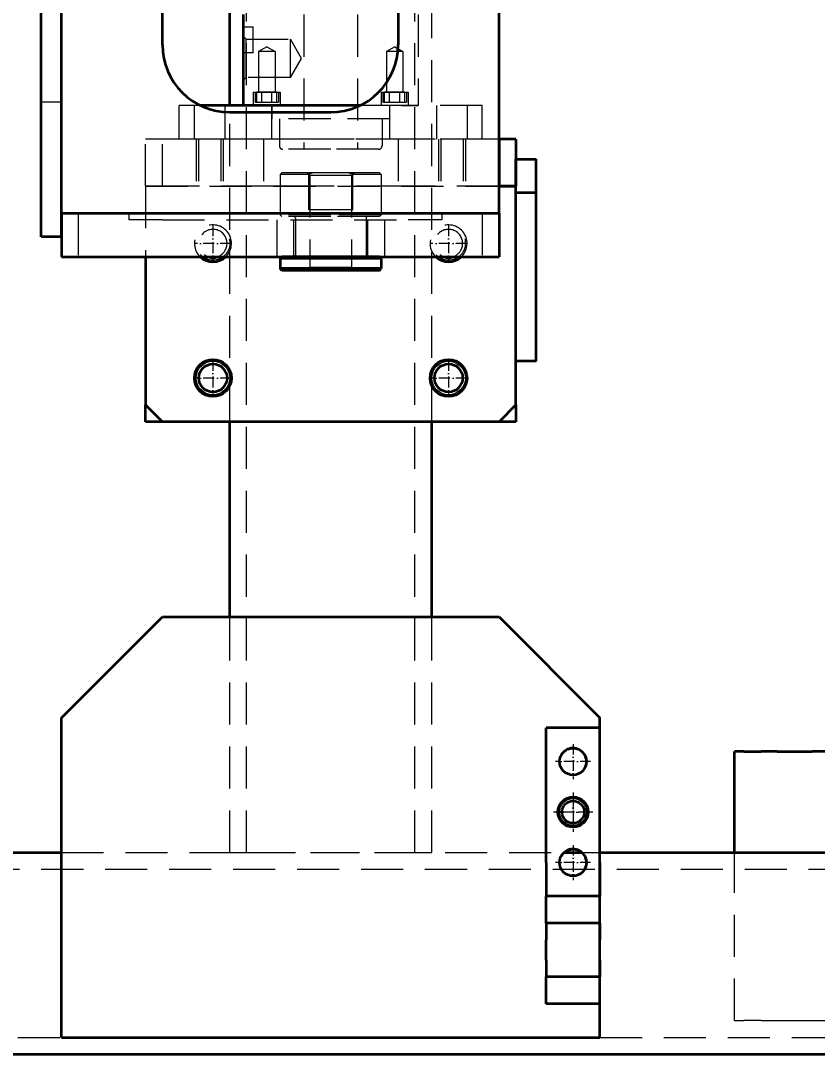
# Model space of a CAD drawing. Header units: millimetres. Extents: x -10155 to 20189, y -25550 to -22580.
# Drawn here: x -9248.4 to -9011.7, y -23855 to -23547.8 of the extents above; entities that cross this region are included whole.
import ezdxf

# ---------------------------------------------------------------- set-up
doc = ezdxf.new("R2010")
doc.units = ezdxf.units.MM
for name, pattern in [('CENTER-HOKUTO', [23, 20, -1, 1, -1]), ('DASHDOT', [18.5, 12, -3, 0.5, -3]), ('DASHSPACE', [30, 12, -18]), ('HIDDEN-HOKUTO', [3.8, 2.5, -1.3])]:
    doc.linetypes.add(name, pattern=pattern)
doc.layers.add('AM_7', color=2, linetype='CENTER-HOKUTO', lineweight=30)
doc.layers.add('AM_HID', color=1, linetype='HIDDEN-HOKUTO', lineweight=25)
doc.layers.add('word_dim', color=253, linetype='Continuous')
doc.styles.get("Standard").update_dxf_attribs({"font": 'romans.shx', "bigfont": 'bigfont.shx'})
doc.dimstyles.new('RS-1-5', dxfattribs={"dimscale": 5, "dimtxt": 3.5, "dimasz": 3, "dimexe": 1, "dimexo": 0, "dimgap": 1, "dimtad": 3, "dimdsep": 46, "dimtxsty": 'Standard', "dimblk1": 'OPEN', "dimblk2": 'OPEN', "dimsah": 1, "dimcen": 0, "dimclrd": 256, "dimclre": 256, "dimclrt": 3, "dimadec": 0, "dimazin": 0, "dimtfac": 1, "dimtmove": 0, "dimatfit": 3, "dimldrblk": 'OPEN', "dimfxl": 0, "dimtolj": 1, "dimtzin": 0, "dimarcsym": 0})

# ---------------------------------------------------------------- blocks, each defined once
blk = doc.blocks.new('_Open')
at = {"color": 0, "lineweight": -2}
for p, q in [((-1, 0.167), (0, 0)), ((-1, -0.167), (0, 0)), ((0, 0), (-1, 0))]:
    blk.add_line(p, q, dxfattribs=at)
blk = doc.blocks.new('*D754')
at = {"layer": 'DEFPOINTS', "color": 0, "ltscale": 2}
for p in [(-8616.25, -22750.69), (-9696.25, -23547.81), (-8616.25, -23589.18)]:
    blk.add_point(p, dxfattribs=at)
at = {"layer": 'word_dim', "lineweight": -2, "ltscale": 2}
for p, q in [((-9696.25, -23547.81), (-9696.25, -22745.69)), ((-8616.25, -23589.18), (-8616.25, -22745.69)), ((-9681.25, -22750.69), (-8631.25, -22750.69))]:
    blk.add_line(p, q, dxfattribs=at)
at = {"layer": 'word_dim', "lineweight": -2, "ltscale": 2, "xscale": 15, "yscale": 15, "zscale": 15, "rotation": 180}
blk.add_blockref('_Open', (-9696.25, -22750.69), dxfattribs=at)
at = {"layer": 'word_dim', "lineweight": -2, "ltscale": 2, "xscale": 15, "yscale": 15, "zscale": 15}
blk.add_blockref('_Open', (-8616.25, -22750.69), dxfattribs=at)
at = {"layer": 'word_dim', "color": 3, "ltscale": 2, "insert": (-9156.25, -22736.94), "char_height": 17.5, "attachment_point": 5}
blk.add_mtext('\\A1;1080', dxfattribs=at)

msp = doc.modelspace()

# ---------------------------------------------------------------- linework, layer by layer
at = {"color": 7, "lineweight": 35}
for p, q in [((-9106.248, -23605.004), (-9106.248, -23264.004)), ((-9236.248, -23605.004), (-9236.248, -23369.004)), ((-9242.248, -23612.004), (-9242.248, -23372.004)), ((-9186.248, -23573.004), (-9186.248, -23399.004)), ((-9206.248, -23555.004), (-9206.248, -23419.004)), ((-9136.248, -23419.004), (-9136.248, -23555.004)), ((-9182.248, -23546.004), (-9182.248, -23573.004)), ((-9147.53, -23573.004), (-9194.965, -23573.004)), ((-9186.248, -23575.004), (-9156.248, -23575.004)), ((-9101.248, -23649.004), (-9101.248, -23599.004)), ((-9095.248, -23649.004), (-9095.248, -23599.004)), ((-9236.248, -23605.004), (-9106.248, -23605.004)), ((-9236.248, -23605.004), (-9106.248, -23605.004)), ((-9236.248, -23618.004), (-9106.248, -23618.004)), ((-9211.248, -23618.004), (-9211.248, -23662.004)), ((-9106.248, -23667.004), (-9206.248, -23667.004)), ((-9186.248, -23725.004), (-9186.248, -23667.004)), ((-9126.248, -23725.004), (-9126.248, -23667.004)), ((-9236.248, -23755.004), (-9206.248, -23725.004)), ((-9206.248, -23725.004), (-9106.248, -23725.004)), ((-9106.248, -23725.004), (-9076.248, -23755.004)), ((-9236.248, -23850.004), (-9236.248, -23755.004)), ((-9076.248, -23850.004), (-9076.248, -23755.004)), ((-9092.248, -23798.004), (-9092.248, -23758.004)), ((-9076.248, -23798.004), (-9076.248, -23758.004)), ((-9036.248, -23795.004), (-9036.248, -23765)), ((-8916.248, -23765), (-9013.195, -23765)), ((-9315.248, -23795.004), (-9236.248, -23795.004)), ((-9076.248, -23795.004), (-8911.248, -23795.004)), ((-9236.248, -23850.004), (-9076.248, -23850.004)), ((-9320.248, -23855.004), (-8933.248, -23855.004))]:
    msp.add_line(p, q, dxfattribs=at)
at = {"color": 7, "lineweight": 35, "ltscale": 0.35}
for p, q in [((-9106.248, -23583.004), (-9106.248, -23597.004)), ((-9101.248, -23583.004), (-9101.248, -23597.004))]:
    msp.add_line(p, q, dxfattribs=at)
at = {"color": 7, "lineweight": 35, "ltscale": 0.125}
for p, q in [((-9101.248, -23583.004), (-9106.248, -23583.004)), ((-9106.248, -23597.004), (-9101.248, -23597.004)), ((-9101.248, -23597.004), (-9106.248, -23597.004)), ((-9211.248, -23667.004), (-9211.248, -23662.004)), ((-9101.248, -23662.004), (-9101.248, -23667.004)), ((-9206.248, -23667.004), (-9211.248, -23667.004)), ((-9101.248, -23667.004), (-9106.248, -23667.004)), ((-9092.248, -23816.004), (-9092.248, -23821.004)), ((-9076.248, -23816.004), (-9076.248, -23821.004)), ((-9092.248, -23827.004), (-9092.248, -23832.004)), ((-9076.248, -23827.004), (-9076.248, -23832.004))]:
    msp.add_line(p, q, dxfattribs=at)
at = {"color": 7, "lineweight": 35, "ltscale": 0.15}
for p, q in [((-9101.248, -23589.004), (-9095.248, -23589.004)), ((-9095.248, -23599.004), (-9101.248, -23599.004)), ((-9236.248, -23612.004), (-9242.248, -23612.004)), ((-9095.248, -23649.004), (-9101.248, -23649.004)), ((-9092.248, -23827.004), (-9092.248, -23821.004)), ((-9076.248, -23827.004), (-9076.248, -23821.004))]:
    msp.add_line(p, q, dxfattribs=at)
at = {"color": 7, "lineweight": 35, "ltscale": 0.25}
for p, q in [((-9101.248, -23599.004), (-9101.248, -23589.004)), ((-9095.248, -23599.004), (-9095.248, -23589.004)), ((-9092.248, -23798.004), (-9092.248, -23808.004)), ((-9076.248, -23798.004), (-9076.248, -23808.004))]:
    msp.add_line(p, q, dxfattribs=at)
at = {"color": 7, "lineweight": 35, "ltscale": 0.325}
for p, q in [((-9236.248, -23605.004), (-9236.248, -23618.004)), ((-9106.248, -23605.004), (-9106.248, -23618.004)), ((-9101.248, -23662.004), (-9101.248, -23649.004))]:
    msp.add_line(p, q, dxfattribs=at)
at = {"color": 7, "lineweight": 35, "ltscale": 0.175}
msp.add_line((-9236.248, -23612.004), (-9236.248, -23605.004), dxfattribs=at)
at = {"color": 7, "lineweight": 35, "ltscale": 0.017678}
for p, q in [((-9170.748, -23618.004), (-9171.248, -23618.504)), ((-9141.748, -23618.004), (-9141.248, -23618.504)), ((-9170.748, -23622.004), (-9171.248, -23621.504)), ((-9141.748, -23622.004), (-9141.248, -23621.504))]:
    msp.add_line(p, q, dxfattribs=at)
at = {"color": 7, "lineweight": 35, "ltscale": 0.375}
for p, q in [((-9156.248, -23618.504), (-9171.248, -23618.504)), ((-9141.248, -23618.504), (-9156.248, -23618.504)), ((-9156.248, -23621.504), (-9171.248, -23621.504)), ((-9141.248, -23621.504), (-9156.248, -23621.504))]:
    msp.add_line(p, q, dxfattribs=at)
at = {"color": 7, "lineweight": 35, "ltscale": 0.075}
for p, q in [((-9171.248, -23618.504), (-9171.248, -23621.504)), ((-9141.248, -23618.504), (-9141.248, -23621.504))]:
    msp.add_line(p, q, dxfattribs=at)
at = {"color": 7, "lineweight": 35, "ltscale": 0.3625}
for p, q in [((-9156.248, -23618.004), (-9170.748, -23618.004)), ((-9141.748, -23618.004), (-9156.248, -23618.004)), ((-9156.248, -23622.004), (-9170.748, -23622.004)), ((-9141.748, -23622.004), (-9156.248, -23622.004))]:
    msp.add_line(p, q, dxfattribs=at)
at = {"color": 7, "lineweight": 35, "ltscale": 0.000177004}
msp.add_line((-9167.239, -23618.004), (-9167.246, -23618.004), dxfattribs=at)
at = {"color": 7, "lineweight": 35, "ltscale": 0.000183107}
msp.add_line((-9145.256, -23618.004), (-9145.248, -23618.004), dxfattribs=at)
at = {"color": 7, "lineweight": 35, "ltscale": 0.176777}
for p, q in [((-9206.248, -23667.004), (-9211.248, -23662.004)), ((-9101.248, -23662.004), (-9106.248, -23667.004))]:
    msp.add_line(p, q, dxfattribs=at)
at = {"color": 7, "lineweight": 35, "ltscale": 0.4}
for p, q in [((-9076.248, -23758.004), (-9092.248, -23758.004)), ((-9076.248, -23808.004), (-9092.248, -23808.004)), ((-9076.248, -23816.004), (-9092.248, -23816.004)), ((-9076.248, -23832.004), (-9092.248, -23832.004)), ((-9076.248, -23840.004), (-9092.248, -23840.004))]:
    msp.add_line(p, q, dxfattribs=at)
at = {"color": 7, "lineweight": 35, "ltscale": 0.068604}
msp.add_line((-9033.503, -23765), (-9036.248, -23765), dxfattribs=at)
at = {"color": 7, "lineweight": 35, "ltscale": 0.129358}
msp.add_line((-9033.503, -23765), (-9028.329, -23765), dxfattribs=at)
at = {"color": 7, "lineweight": 35, "ltscale": 0.117151}
msp.add_line((-9023.643, -23765), (-9028.329, -23765), dxfattribs=at)
at = {"color": 7, "lineweight": 35, "ltscale": 0.2612}
msp.add_line((-9023.643, -23765), (-9013.195, -23765), dxfattribs=at)
at = {"color": 7, "lineweight": 35, "ltscale": 0.132294}
msp.add_line((-9086.893, -23795.004), (-9081.602, -23795.004), dxfattribs=at)
at = {"color": 7, "lineweight": 35, "ltscale": 0.2}
for p, q in [((-9092.248, -23816.004), (-9092.248, -23808.004)), ((-9076.248, -23816.004), (-9076.248, -23808.004)), ((-9092.248, -23840.004), (-9092.248, -23832.004)), ((-9076.248, -23840.004), (-9076.248, -23832.004))]:
    msp.add_line(p, q, dxfattribs=at)
at = {"color": 7, "linetype": 'DASHSPACE', "lineweight": 13}
for centre in [(-9191.248, -23614.004), (-9121.248, -23614.004)]:
    msp.add_circle(centre, 5, dxfattribs=at)
at = {"color": 7, "lineweight": 35}
for centre, radius in [((-9191.248, -23654.004), 5.5), ((-9191.248, -23654.004), 4.188), ((-9121.248, -23654.004), 5.5), ((-9121.248, -23654.004), 4.188), ((-9084.248, -23768.004), 4), ((-9084.248, -23783.004), 4.5), ((-9084.248, -23783.004), 3.324), ((-9084.248, -23798.004), 4)]:
    msp.add_circle(centre, radius, dxfattribs=at)
at = {"color": 7, "lineweight": 13}
for centre, radius in [((-9191.248, -23654.004), 5), ((-9121.248, -23654.004), 5), ((-9084.248, -23783.004), 4)]:
    msp.add_circle(centre, radius, dxfattribs=at)
at = {"color": 7, "lineweight": 35}
for centre, radius, start, end in [((-9186.248, -23555.004), 20, 180.00001, 270), ((-9156.248, -23555.004), 20, 270, 360), ((-9191.248, -23614.004), 5.5, 226.65629, 313.34371), ((-9191.248, -23614.004), 4.188, 252.76098, 287.23903), ((-9121.248, -23614.004), 5.5, 226.65629, 313.34371), ((-9121.248, -23614.004), 4.188, 252.76098, 287.23903), ((-9084.248, -23768.004), 4, 331.35211, 151.35212), ((-9084.248, -23798.004), 4, 331.35211, 151.35212)]:
    msp.add_arc(centre, radius, start, end, dxfattribs=at)
at = {"layer": 'AM_7', "color": 2, "linetype": 'DASHDOT', "lineweight": 13, "ltscale": 0.27222}
for p, q in [((-9191.248, -23608.559), (-9191.248, -23619.448)), ((-9121.248, -23608.559), (-9121.248, -23619.448)), ((-9191.248, -23648.559), (-9191.248, -23659.448)), ((-9121.248, -23648.559), (-9121.248, -23659.448))]:
    msp.add_line(p, q, dxfattribs=at)
at = {"layer": 'AM_7', "color": 2, "linetype": 'DASHDOT', "lineweight": 13, "ltscale": 0.272217}
for p, q in [((-9185.803, -23614.004), (-9196.692, -23614.004)), ((-9115.803, -23614.004), (-9126.692, -23614.004)), ((-9185.803, -23654.004), (-9196.692, -23654.004)), ((-9115.803, -23654.004), (-9126.692, -23654.004))]:
    msp.add_line(p, q, dxfattribs=at)
at = {"layer": 'AM_7', "color": 2, "linetype": 'DASHDOT', "lineweight": 13, "ltscale": 0.26}
for p, q in [((-9084.248, -23762.804), (-9084.248, -23773.204)), ((-9084.248, -23792.804), (-9084.248, -23803.204))]:
    msp.add_line(p, q, dxfattribs=at)
at = {"layer": 'AM_7', "color": 2, "linetype": 'DASHDOT', "lineweight": 13, "ltscale": 0.260004}
for p, q in [((-9079.047, -23768.004), (-9089.447, -23768.004)), ((-9079.047, -23798.004), (-9089.447, -23798.004))]:
    msp.add_line(p, q, dxfattribs=at)
at = {"layer": 'AM_7', "color": 2, "linetype": 'DASHDOT', "lineweight": 13, "ltscale": 0.2925}
msp.add_line((-9084.248, -23777.154), (-9084.248, -23788.854), dxfattribs=at)
at = {"layer": 'AM_7', "color": 2, "linetype": 'DASHDOT', "lineweight": 13, "ltscale": 0.216027}
msp.add_line((-9084.248, -23778.683), (-9084.248, -23787.324), dxfattribs=at)
at = {"layer": 'AM_7', "color": 2, "linetype": 'DASHDOT', "lineweight": 13, "ltscale": 0.292499}
msp.add_line((-9078.397, -23783.004), (-9090.097, -23783.004), dxfattribs=at)
at = {"layer": 'AM_7', "color": 2, "linetype": 'DASHDOT', "lineweight": 13, "ltscale": 0.216028}
msp.add_line((-9079.927, -23783.004), (-9088.568, -23783.004), dxfattribs=at)
at = {"layer": 'AM_HID', "color": 1, "lineweight": 13, "ltscale": 5}
for p, q in [((-9181.248, -23795.004), (-9181.248, -23080.004)), ((-9131.248, -23795.004), (-9131.248, -23080.004)), ((-9126.248, -23667.004), (-9126.248, -23080.004)), ((-9236.248, -23605.004), (-9236.248, -23372.004)), ((-9164.248, -23546.004), (-9164.248, -23586.004)), ((-9148.248, -23546.004), (-9148.248, -23586.004)), ((-9130.248, -23546.004), (-9130.248, -23573.004)), ((-9182.248, -23549.604), (-9179.248, -23549.604)), ((-9179.248, -23553.504), (-9179.248, -23549.604)), ((-9181.392, -23553.281), (-9182.248, -23552.425)), ((-9181.392, -23559.004), (-9181.392, -23553.281)), ((-9181.392, -23559.004), (-9181.392, -23553.281)), ((-9181.392, -23553.281), (-9168.248, -23553.281)), ((-9179.248, -23557.404), (-9179.248, -23553.504)), ((-9175.248, -23555.584), (-9177.706, -23557.004)), ((-9175.248, -23555.584), (-9177.706, -23557.004)), ((-9175.248, -23555.584), (-9172.789, -23557.004)), ((-9175.248, -23555.584), (-9172.789, -23557.004)), ((-9168.248, -23559.004), (-9168.248, -23553.281)), ((-9168.248, -23559.004), (-9168.248, -23553.281)), ((-9164.944, -23559.004), (-9168.248, -23553.281)), ((-9137.248, -23555.584), (-9139.706, -23557.004)), ((-9137.248, -23555.584), (-9139.706, -23557.004)), ((-9137.248, -23555.584), (-9134.789, -23557.004)), ((-9137.248, -23555.584), (-9134.789, -23557.004)), ((-9179.248, -23557.404), (-9182.248, -23557.404)), ((-9181.392, -23564.726), (-9181.392, -23559.004)), ((-9181.392, -23564.726), (-9181.392, -23559.004)), ((-9175.248, -23557.004), (-9177.706, -23557.004)), ((-9175.248, -23557.004), (-9177.706, -23557.004)), ((-9177.706, -23557.004), (-9177.706, -23569.004)), ((-9177.706, -23557.004), (-9177.706, -23569.004)), ((-9172.789, -23557.004), (-9175.248, -23557.004)), ((-9172.789, -23557.004), (-9175.248, -23557.004)), ((-9172.789, -23557.004), (-9172.789, -23569.004)), ((-9172.789, -23557.004), (-9172.789, -23569.004)), ((-9168.248, -23564.726), (-9168.248, -23559.004)), ((-9168.248, -23564.726), (-9168.248, -23559.004)), ((-9168.248, -23564.726), (-9164.944, -23559.004)), ((-9137.248, -23557.004), (-9139.706, -23557.004)), ((-9137.248, -23557.004), (-9139.706, -23557.004)), ((-9139.706, -23557.004), (-9139.706, -23569.004)), ((-9139.706, -23557.004), (-9139.706, -23569.004)), ((-9134.789, -23557.004), (-9137.248, -23557.004)), ((-9134.789, -23557.004), (-9137.248, -23557.004)), ((-9134.789, -23557.004), (-9134.789, -23569.004)), ((-9134.789, -23557.004), (-9134.789, -23569.004)), ((-9182.248, -23565.582), (-9181.392, -23564.726)), ((-9168.248, -23564.726), (-9181.392, -23564.726)), ((-9179.248, -23569.004), (-9175.248, -23569.004)), ((-9179.248, -23569.004), (-9179.248, -23573.004)), ((-9179.248, -23569.004), (-9179.248, -23573.004)), ((-9178.748, -23569.004), (-9178.748, -23572.004)), ((-9178.748, -23569.004), (-9178.748, -23572.004)), ((-9178.248, -23572.004), (-9178.248, -23569.004)), ((-9178.248, -23572.004), (-9178.248, -23569.004)), ((-9176.748, -23569.004), (-9178.248, -23569.004)), ((-9176.748, -23572.004), (-9176.748, -23569.004)), ((-9176.748, -23572.004), (-9176.748, -23569.004)), ((-9176.748, -23572.004), (-9176.748, -23569.004)), ((-9176.748, -23572.004), (-9176.748, -23569.004)), ((-9173.748, -23569.004), (-9176.748, -23569.004)), ((-9175.248, -23569.004), (-9171.248, -23569.004)), ((-9173.748, -23572.004), (-9173.748, -23569.004)), ((-9173.748, -23572.004), (-9173.748, -23569.004)), ((-9173.748, -23572.004), (-9173.748, -23569.004)), ((-9173.748, -23572.004), (-9173.748, -23569.004)), ((-9172.248, -23569.004), (-9173.748, -23569.004)), ((-9172.248, -23572.004), (-9172.248, -23569.004)), ((-9172.248, -23572.004), (-9172.248, -23569.004)), ((-9171.748, -23569.004), (-9171.748, -23572.004)), ((-9171.748, -23569.004), (-9171.748, -23572.004)), ((-9171.248, -23569.004), (-9171.248, -23573.004)), ((-9171.248, -23569.004), (-9171.248, -23573.004)), ((-9141.248, -23569.004), (-9137.248, -23569.004)), ((-9141.248, -23569.004), (-9141.248, -23573.004)), ((-9141.248, -23569.004), (-9141.248, -23573.004)), ((-9140.748, -23569.004), (-9140.748, -23572.004)), ((-9140.748, -23569.004), (-9140.748, -23572.004)), ((-9140.248, -23572.004), (-9140.248, -23569.004)), ((-9138.748, -23569.004), (-9140.248, -23569.004)), ((-9140.248, -23572.004), (-9140.248, -23569.004)), ((-9138.748, -23572.004), (-9138.748, -23569.004)), ((-9138.748, -23572.004), (-9138.748, -23569.004)), ((-9135.748, -23569.004), (-9138.748, -23569.004)), ((-9138.748, -23572.004), (-9138.748, -23569.004)), ((-9138.748, -23572.004), (-9138.748, -23569.004)), ((-9137.248, -23569.004), (-9133.248, -23569.004)), ((-9135.748, -23572.004), (-9135.748, -23569.004)), ((-9135.748, -23572.004), (-9135.748, -23569.004)), ((-9134.248, -23569.004), (-9135.748, -23569.004)), ((-9135.748, -23572.004), (-9135.748, -23569.004)), ((-9135.748, -23572.004), (-9135.748, -23569.004)), ((-9134.248, -23572.004), (-9134.248, -23569.004)), ((-9134.248, -23572.004), (-9134.248, -23569.004)), ((-9133.748, -23569.004), (-9133.748, -23572.004)), ((-9133.748, -23569.004), (-9133.748, -23572.004)), ((-9133.248, -23569.004), (-9133.248, -23573.004)), ((-9133.248, -23569.004), (-9133.248, -23573.004)), ((-9236.248, -23572.004), (-9242.248, -23572.004)), ((-9201.248, -23583.004), (-9201.248, -23573.004)), ((-9194.965, -23573.004), (-9201.248, -23573.004)), ((-9196.748, -23583.004), (-9196.748, -23573.004)), ((-9196.748, -23583.004), (-9196.748, -23573.004)), ((-9187.748, -23573.004), (-9187.748, -23583.004)), ((-9187.748, -23573.004), (-9187.748, -23583.004)), ((-9186.248, -23667.004), (-9186.248, -23573.004)), ((-9182.248, -23573.004), (-9177.248, -23573.004)), ((-9178.748, -23572.004), (-9175.248, -23572.004)), ((-9135.248, -23573.004), (-9177.248, -23573.004)), ((-9175.248, -23572.004), (-9171.748, -23572.004)), ((-9173.748, -23573.004), (-9173.748, -23577.004)), ((-9173.748, -23583.004), (-9173.748, -23573.004)), ((-9111.248, -23573.004), (-9147.53, -23573.004)), ((-9140.748, -23572.004), (-9137.248, -23572.004)), ((-9138.748, -23573.004), (-9138.748, -23577.004)), ((-9138.748, -23573.004), (-9138.748, -23583.004)), ((-9137.248, -23572.004), (-9133.748, -23572.004)), ((-9135.248, -23573.004), (-9130.248, -23573.004)), ((-9124.748, -23583.004), (-9124.748, -23573.004)), ((-9124.748, -23583.004), (-9124.748, -23573.004)), ((-9115.748, -23573.004), (-9115.748, -23583.004)), ((-9115.748, -23573.004), (-9115.748, -23583.004)), ((-9111.248, -23583.004), (-9111.248, -23573.004)), ((-9156.248, -23577.004), (-9173.748, -23577.004)), ((-9171.498, -23577.004), (-9171.498, -23585.004)), ((-9138.748, -23577.004), (-9156.248, -23577.004)), ((-9140.998, -23577.004), (-9140.998, -23585.004)), ((-9211.248, -23597.004), (-9211.248, -23583.004)), ((-9206.248, -23583.004), (-9211.248, -23583.004)), ((-9176.248, -23583.004), (-9206.248, -23583.004)), ((-9206.248, -23597.004), (-9206.248, -23583.004)), ((-9111.248, -23583.004), (-9201.248, -23583.004)), ((-9196.248, -23583.004), (-9196.248, -23597.004)), ((-9196.248, -23583.004), (-9196.248, -23597.004)), ((-9195.571, -23583.004), (-9195.571, -23597.004)), ((-9195.571, -23583.004), (-9195.571, -23597.004)), ((-9188.924, -23583.004), (-9188.924, -23597.004)), ((-9188.924, -23583.004), (-9188.924, -23597.004)), ((-9188.248, -23583.004), (-9188.248, -23597.004)), ((-9188.248, -23583.004), (-9188.248, -23597.004)), ((-9176.248, -23583.004), (-9176.248, -23597.004)), ((-9165.836, -23583.004), (-9176.248, -23583.004)), ((-9136.248, -23583.004), (-9165.836, -23583.004)), ((-9136.248, -23583.004), (-9136.248, -23597.004)), ((-9106.248, -23583.004), (-9136.248, -23583.004)), ((-9124.248, -23583.004), (-9124.248, -23597.004)), ((-9124.248, -23583.004), (-9124.248, -23597.004)), ((-9123.571, -23583.004), (-9123.571, -23597.004)), ((-9123.571, -23583.004), (-9123.571, -23597.004)), ((-9116.924, -23583.004), (-9116.924, -23597.004)), ((-9116.924, -23583.004), (-9116.924, -23597.004)), ((-9116.248, -23583.004), (-9116.248, -23597.004)), ((-9116.248, -23583.004), (-9116.248, -23597.004)), ((-9156.248, -23586.004), (-9170.464, -23586.004)), ((-9142.031, -23586.004), (-9156.248, -23586.004)), ((-9170.748, -23593.004), (-9171.248, -23593.504)), ((-9162.786, -23593.504), (-9171.248, -23593.504)), ((-9171.248, -23593.504), (-9171.248, -23605.504)), ((-9161.539, -23593.004), (-9170.748, -23593.004)), ((-9162.436, -23593.816), (-9163.248, -23593.004)), ((-9162.786, -23604.004), (-9162.786, -23593.504)), ((-9162.786, -23604.004), (-9162.786, -23593.504)), ((-9156.248, -23593.816), (-9162.436, -23593.816)), ((-9156.248, -23593.816), (-9162.436, -23593.816)), ((-9162.436, -23593.816), (-9162.436, -23621.192)), ((-9150.956, -23593.004), (-9161.539, -23593.004)), ((-9150.06, -23593.816), (-9156.248, -23593.816)), ((-9150.06, -23593.816), (-9156.248, -23593.816)), ((-9141.748, -23593.004), (-9150.956, -23593.004)), ((-9150.06, -23593.816), (-9149.248, -23593.004)), ((-9150.06, -23593.816), (-9150.06, -23621.192)), ((-9149.709, -23604.004), (-9149.709, -23593.504)), ((-9149.709, -23604.004), (-9149.709, -23593.504)), ((-9141.248, -23593.504), (-9149.709, -23593.504)), ((-9141.748, -23593.004), (-9141.248, -23593.504)), ((-9141.248, -23593.504), (-9141.248, -23605.504)), ((-9211.248, -23597.004), (-9106.248, -23597.004)), ((-9211.248, -23597.004), (-9211.248, -23618.004)), ((-9206.248, -23597.004), (-9211.248, -23597.004)), ((-9176.248, -23597.004), (-9206.248, -23597.004)), ((-9165.836, -23597.004), (-9176.248, -23597.004)), ((-9136.248, -23597.004), (-9165.836, -23597.004)), ((-9106.248, -23597.004), (-9136.248, -23597.004)), ((-9101.248, -23649.004), (-9101.248, -23597.004)), ((-9231.248, -23605.004), (-9231.248, -23618.004)), ((-9216.248, -23605.004), (-9216.248, -23607.004)), ((-9156.248, -23604.004), (-9162.786, -23604.004)), ((-9149.709, -23604.004), (-9156.248, -23604.004)), ((-9123.206, -23605.004), (-9123.206, -23607.004)), ((-9111.248, -23605.004), (-9111.248, -23618.004)), ((-9206.248, -23607.004), (-9216.248, -23607.004)), ((-9206.248, -23607.004), (-9133.206, -23607.004)), ((-9172.248, -23607.004), (-9172.248, -23618.004)), ((-9156.248, -23605.504), (-9171.248, -23605.504)), ((-9156.248, -23605.504), (-9171.248, -23605.504)), ((-9170.748, -23606.004), (-9171.248, -23605.504)), ((-9156.248, -23606.004), (-9170.748, -23606.004)), ((-9167.248, -23618.004), (-9167.248, -23607.004)), ((-9166.748, -23606.504), (-9166.748, -23617.504)), ((-9141.248, -23605.504), (-9156.248, -23605.504)), ((-9141.248, -23605.504), (-9156.248, -23605.504)), ((-9141.748, -23606.004), (-9156.248, -23606.004)), ((-9145.748, -23606.504), (-9145.748, -23617.504)), ((-9145.248, -23618.004), (-9145.248, -23607.004)), ((-9141.748, -23606.004), (-9141.248, -23605.504)), ((-9140.248, -23607.004), (-9140.248, -23618.004)), ((-9123.206, -23607.004), (-9133.206, -23607.004)), ((-9156.248, -23618.504), (-9171.248, -23618.504)), ((-9167.246, -23618.004), (-9167.222, -23618.004)), ((-9141.248, -23618.504), (-9156.248, -23618.504)), ((-9145.248, -23618.004), (-9145.273, -23618.004)), ((-9156.248, -23621.504), (-9171.248, -23621.504)), ((-9162.436, -23621.192), (-9163.248, -23622.004)), ((-9156.248, -23621.192), (-9162.436, -23621.192)), ((-9156.248, -23621.192), (-9162.436, -23621.192)), ((-9150.06, -23621.192), (-9156.248, -23621.192)), ((-9150.06, -23621.192), (-9156.248, -23621.192)), ((-9141.248, -23621.504), (-9156.248, -23621.504)), ((-9150.06, -23621.192), (-9149.248, -23622.004)), ((-9186.248, -23795.004), (-9186.248, -23725.004)), ((-9126.248, -23795.004), (-9126.248, -23725.004)), ((-9236.248, -23795.004), (-9086.893, -23795.004)), ((-9186.248, -23795.004), (-9181.248, -23795.004)), ((-9181.248, -23795.004), (-9131.248, -23795.004)), ((-9131.248, -23795.004), (-9126.248, -23795.004)), ((-9081.602, -23795.004), (-9076.248, -23795.004)), ((-9036.248, -23845), (-9036.248, -23795.004)), ((-9641.248, -23800.004), (-8671.248, -23800.004)), ((-9036.248, -23845), (-9033.503, -23845)), ((-9028.329, -23845), (-9033.503, -23845)), ((-9028.329, -23845), (-9023.643, -23845)), ((-9023.643, -23845), (-9013.195, -23845)), ((-9013.195, -23845), (-8879.3, -23845)), ((-9401.248, -23850.004), (-9236.248, -23850.004)), ((-9076.248, -23850.004), (-8911.248, -23850.004))]:
    msp.add_line(p, q, dxfattribs=at)
for centre, radius, start, end in [((-9170.497, -23585.003), 1.001, 180.0258, 271.86383), ((-9141.998, -23585.003), 1.001, 268.13616, 359.9742), ((-9153.989, -23613.629), 21.964, 110.10516, 113.61011), ((-9153.975, -23613.665), 22.002, 110.10824, 113.60701), ((-9158.514, -23613.65), 21.987, 66.39175, 69.893), ((-9158.506, -23613.629), 21.964, 66.38989, 69.89484), ((-9167.248, -23606.504), 0.5, 0.01453, 89.82325), ((-9145.247, -23606.504), 0.5, 90.17675, 179.98547), ((-9191.248, -23614.004), 5.5, 331.35211, 226.65629), ((-9191.248, -23614.004), 4.188, 331.35211, 252.76098), ((-9121.248, -23614.004), 5.5, 331.35211, 226.65629), ((-9121.248, -23614.004), 4.188, 331.35211, 252.76098), ((-9191.248, -23614.004), 4.188, 287.23903, 331.35211), ((-9191.248, -23614.004), 5.5, 313.34371, 331.35211), ((-9167.248, -23617.504), 0.5, 270.95052, 359.99673), ((-9145.248, -23617.504), 0.5, 180.00327, 269.05028), ((-9121.248, -23614.004), 4.188, 287.23903, 331.35211), ((-9121.248, -23614.004), 5.5, 313.34371, 331.35211), ((-9084.248, -23768.004), 4, 151.35212, 331.35211), ((-9084.248, -23798.004), 4, 151.35212, 331.35211)]:
    msp.add_arc(centre, radius, start, end, dxfattribs=at)

# ---------------------------------------------------------------- dimensions: what is measured, and where the dimension line sits
at = {"layer": 'word_dim', "ltscale": 2}
dim = msp.add_linear_dim(base=(-8616.248, -22750.69), p1=(-9696.248, -23547.806), p2=(-8616.248, -23589.18), dimstyle='RS-1-5', dxfattribs=at)
dim.commit()
dim.dimension.update_dxf_attribs({"geometry": '*D754', "text_midpoint": (-9156.248, -22736.94)})

doc.saveas('drawing.dxf')
